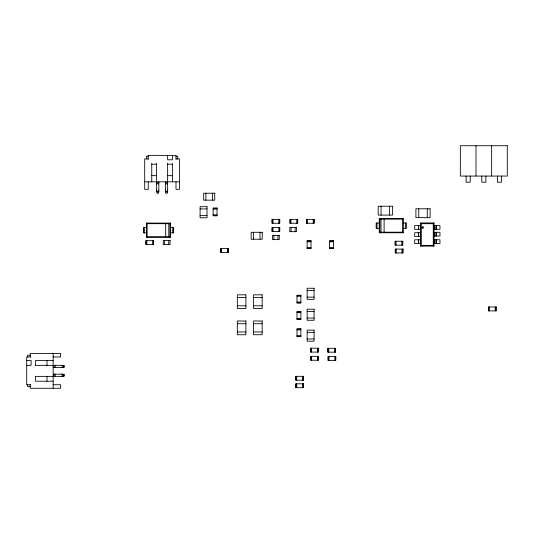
<?xml version="1.0" encoding="UTF-8"?>
<svg xmlns="http://www.w3.org/2000/svg" width="534" height="534" viewBox="0 0 534 534"><rect width="100%" height="100%" fill="white"/><g stroke="black" fill="none" stroke-linecap="round" stroke-linejoin="round"><path stroke-width="0.8" d="M158.812 190.211L158.371 191.98L157.049 191.98L156.609 190.211M158.812 181.84L158.812 191.539L158.371 193.301L157.049 193.301L156.609 191.539L156.609 163.27M167.629 190.211L167.189 191.98L165.86 191.98L165.42 190.211M167.629 163.27L167.629 191.539L167.189 193.301L165.86 193.301L165.42 191.539L165.42 181.84M146.516 237.323L147.11 236.729L169.939 236.729L170.533 237.323L170.533 223.085L146.516 223.085L146.516 237.323L170.533 237.323M146.516 223.085L147.11 223.686L169.939 223.686L170.533 223.085M379.26 232.777L379.854 232.183L402.689 232.183L403.283 232.777L403.283 218.546L379.26 218.546L379.26 232.777L403.283 232.777M379.26 218.546L379.854 219.14L402.689 219.14L403.283 218.546M434.015 246.134L433.268 245.386L433.268 223.699L434.015 222.952L420.558 222.952L420.558 246.134L434.015 246.134L434.015 222.952M420.558 246.134L421.306 245.386L421.306 223.699L420.558 222.952M61.523 367.552L63.292 367.112L63.292 365.79L61.523 365.349M53.153 367.552L62.845 367.552L64.614 367.112L64.614 365.79L62.845 365.349L35.404 365.349M61.523 376.37L63.292 375.929L63.292 374.608L61.523 374.167M35.404 376.37L62.845 376.37L64.614 375.929L64.614 374.608L62.845 374.167L53.153 374.167M148.232 156.268L146.47 156.268L146.47 158.912M176 156.268L177.769 156.268L177.769 158.912M148.232 158.912L144.701 158.912L144.701 189.33L148.232 189.33L148.232 181.84M176 158.912L179.531 158.912L179.531 189.33L176 189.33L176 181.84M151.756 164.205L156.609 164.205M167.629 164.205L172.475 164.205M151.756 175.666L156.609 175.666M167.629 175.666L172.475 175.666M144.701 181.84L179.531 181.84M156.609 182.721L158.812 182.721M165.42 182.721L167.629 182.721M156.609 183.823L158.812 183.823M165.42 183.823L167.629 183.823M156.609 191.539L158.812 191.539M165.42 191.539L167.629 191.539M213.146 208.3L217.031 208.3M200.09 208.914L207.012 208.914M213.146 209.028L217.031 209.028M213.146 214.862L217.031 214.862M200.09 215.562L207.012 215.562M213.146 215.589L217.031 215.589M379.26 222.992L376.156 222.992L376.156 228.332L379.26 228.332M403.283 222.992L406.387 222.992L406.387 228.332L403.283 228.332M421.306 223.699L433.268 223.699M434.015 225.575L439.969 225.575L439.969 229.313L434.015 229.313M146.516 227.537L143.406 227.537L143.406 232.877L146.516 232.877M170.533 227.537L173.643 227.537L173.643 232.877L170.533 232.877M143.406 230.207L144.067 230.207M172.983 230.207L173.643 230.207M434.015 232.303L439.969 232.303L439.969 236.041L434.015 236.041M434.015 239.779L439.969 239.779L439.969 243.517L434.015 243.517M307.117 241.054L311.008 241.054M329.551 241.054L333.436 241.054M307.117 241.782L311.008 241.782M329.551 241.782L333.436 241.782M421.306 245.386L433.268 245.386M307.117 247.609L311.008 247.609M329.551 247.609L333.436 247.609M307.117 248.343L311.008 248.343M329.551 248.343L333.436 248.343M307.15 290.469L314.079 290.469M296.997 295.482L300.882 295.482M296.997 296.21L300.882 296.21M307.15 297.118L314.079 297.118M237.33 297.578L245.914 297.578M253.577 297.565L262.167 297.565M296.997 302.044L300.882 302.044M296.997 302.771L300.882 302.771M237.33 305.822L245.914 305.822M253.577 305.808L262.167 305.808M307.15 311.402L314.079 311.402M296.997 311.929L300.882 311.929M296.997 312.664L300.882 312.664M307.15 318.05L314.079 318.05M296.997 318.491L300.882 318.491M296.997 319.225L300.882 319.225M237.33 323.744L245.914 323.744M253.577 323.731L262.167 323.731M296.997 329.131L300.882 329.131M296.997 329.858L300.882 329.858M237.33 331.994L245.914 331.994M253.577 331.974L262.167 331.974M307.15 332.335L314.079 332.335M296.997 335.692L300.882 335.692M296.997 336.42L300.882 336.42M307.15 338.983L314.079 338.983M30.224 355.21L27.581 355.21L27.581 356.972M30.705 356.972L26.7 356.972L26.7 384.747L30.705 384.747M53.153 356.972L60.642 356.972L60.642 353.448L30.224 353.448L30.224 356.972M26.7 360.503L31.105 360.503L31.105 365.349L26.7 365.349M53.153 360.503L35.518 360.503L35.518 365.349M53.153 381.223L35.518 381.223L35.518 376.37M53.153 384.747L60.642 384.747L60.642 388.271L30.224 388.271L30.224 384.747M30.224 386.509L27.581 386.509L27.581 384.747M501.519 176.06L501.519 182.201L497.434 182.201L497.434 176.06M495.926 306.99L495.926 310.875M495.198 306.99L495.198 310.875M491.647 145.729L491.647 176.06M489.364 306.99L489.364 310.875M488.637 306.99L488.637 310.875M485.867 176.06L485.867 182.201L481.781 182.201L481.781 176.06M475.994 145.729L475.994 176.06M470.214 176.06L470.214 182.201L466.129 182.201L466.129 176.06M436.185 225.575L436.185 229.313M436.185 232.303L436.185 236.041M436.185 239.779L436.185 243.517M436.111 225.575L436.078 229.313M436.078 232.303L436.111 236.041M436.078 239.779L436.111 243.517M434.342 225.575L434.342 229.313M434.342 232.303L434.342 236.041M434.342 239.779L434.342 243.517M434.089 225.575L434.089 229.313M434.089 232.303L434.089 236.041M434.089 239.779L434.089 243.517M427.28 208.781L427.28 217.658M420.305 225.575L420.305 229.313M420.305 232.677L420.305 236.415M420.305 239.779L420.305 243.517M418.756 208.781L418.756 217.658M418.536 225.575L418.569 229.313M418.536 232.677L418.569 236.415M418.569 239.779L418.536 243.517M418.462 225.575L418.462 229.313M418.462 232.677L418.462 236.415M418.462 239.779L418.462 243.517M405.506 222.992L405.506 228.332M402.689 219.14L402.689 232.183M402.763 249.084L402.763 252.969M402.583 241.248L402.583 245.133M402.035 249.084L402.035 252.969M401.848 241.248L401.848 245.133M396.201 249.084L396.201 252.969M396.021 241.248L396.021 245.133M395.474 249.084L395.474 252.969M395.293 241.248L395.293 245.133M389.586 206.211L389.586 215.095M384.1 219.14L384.1 232.183M381.062 206.211L381.062 215.095M381.009 219.14L381.009 232.183M379.854 219.14L379.854 232.183M377.037 222.992L377.037 228.332M335.559 356.505L335.559 360.39M335.305 348.275L335.305 352.166M334.831 356.505L334.831 360.39M334.578 348.275L334.578 352.166M328.997 356.505L328.997 360.39M328.75 348.275L328.75 352.166M328.27 356.505L328.27 360.39M328.016 348.275L328.016 352.166M318.191 356.338L318.191 360.223M318.11 348.195L318.11 352.08M317.376 348.195L317.376 352.08M317.463 356.338L317.463 360.223M313.932 219.374L313.932 223.259M313.198 219.374L313.198 223.259M311.629 356.338L311.629 360.223M311.549 348.195L311.549 352.08M310.815 348.195L310.815 352.08M310.901 356.338L310.901 360.223M307.37 219.374L307.37 223.259M306.643 219.374L306.643 223.259M303.285 376.323L303.285 380.215M303.285 383.799L303.285 387.691M302.558 376.323L302.558 380.215M302.558 383.799L302.558 387.691M297.478 219.374L297.478 223.259M296.75 219.374L296.75 223.259M296.73 376.323L296.73 380.215M296.73 383.799L296.73 387.691M295.996 376.323L295.996 380.215M295.996 383.799L295.996 387.691M295.175 227.451L295.175 231.676M291.117 227.451L291.117 231.676M290.917 219.374L290.917 223.259M290.189 219.374L290.189 223.259M279.536 219.374L279.536 223.259M279.536 227.597L279.536 231.482M278.808 219.374L278.808 223.259M278.808 227.597L278.808 231.482M277.907 235.394L277.907 239.619M273.855 235.394L273.855 239.619M272.974 219.374L272.974 223.259M272.974 227.597L272.974 231.482M272.247 219.374L272.247 223.259M272.247 227.597L272.247 231.482M260.018 232.283L260.018 239.212M253.37 232.283L253.37 239.212M228.198 248.57L228.198 252.462M227.471 248.57L227.471 252.462M221.637 248.57L221.637 252.462M220.909 248.57L220.909 252.462M212.545 193.228L212.545 200.157M205.897 193.228L205.897 200.157M176 159.392L176 155.387L148.232 155.387L148.232 159.392M172.762 227.537L172.762 232.877M172.475 155.387L172.475 159.799L167.629 159.799L167.629 155.387M172.475 163.497L172.475 181.84M169.939 223.686L169.939 236.729M168.784 223.686L168.784 236.729M168.697 240.4L168.697 244.625M165.694 223.686L165.694 236.729M164.646 240.4L164.646 244.625M153.392 240.674L153.392 244.559M152.664 240.674L152.664 244.559M151.756 163.497L151.756 181.84M147.11 223.686L147.11 236.729M146.83 240.674L146.83 244.559M146.102 240.674L146.102 244.559M144.287 227.537L144.287 232.877M62.845 365.349L62.845 367.552M62.845 374.167L62.845 376.37M55.135 365.349L55.135 367.552M55.135 374.167L55.135 376.37M54.034 365.349L54.034 367.552M54.034 374.167L54.034 376.37M53.153 353.448L53.153 388.271M46.979 360.503L46.979 365.349M46.979 376.37L46.979 381.223M507.3 145.729L460.341 145.729L460.341 176.06L507.3 176.06L507.3 145.729M214.761 193.228L203.681 193.228L203.681 200.157L214.761 200.157L214.761 193.228M392.43 206.211L378.219 206.211L378.219 215.095L392.43 215.095L392.43 206.211M207.012 206.698L200.09 206.698L200.09 217.779L207.012 217.779L207.012 206.698M217.031 208.053L213.146 208.053L213.146 215.829L217.031 215.829L217.031 208.053M430.124 208.781L415.913 208.781L415.913 217.658L430.124 217.658L430.124 208.781M279.783 219.374L272.006 219.374L272.006 223.259L279.783 223.259L279.783 219.374M297.725 219.374L289.949 219.374L289.949 223.259L297.725 223.259L297.725 219.374M314.172 219.374L306.396 219.374L306.396 223.259L314.172 223.259L314.172 219.374M420.632 225.575L414.678 225.575L414.678 229.313L420.632 229.313L420.632 225.575M296.524 227.451L289.768 227.451L289.768 231.676L296.524 231.676L296.524 227.451M279.783 227.597L272.006 227.597L272.006 231.482L279.783 231.482L279.783 227.597M262.234 232.283L251.154 232.283L251.154 239.212L262.234 239.212L262.234 232.283M420.632 232.677L414.678 232.677L414.678 236.415L420.632 236.415L420.632 232.677M279.262 235.394L272.5 235.394L272.5 239.619L279.262 239.619L279.262 235.394M420.632 239.779L414.678 239.779L414.678 243.517L420.632 243.517L420.632 239.779M170.052 240.4L163.291 240.4L163.291 244.625L170.052 244.625L170.052 240.4M153.632 240.674L145.855 240.674L145.855 244.559L153.632 244.559L153.632 240.674M311.008 240.807L307.117 240.807L307.117 248.584L311.008 248.584L311.008 240.807M333.436 240.807L329.551 240.807L329.551 248.584L333.436 248.584L333.436 240.807M402.823 241.248L395.047 241.248L395.047 245.133L402.823 245.133L402.823 241.248M228.445 248.57L220.669 248.57L220.669 252.462L228.445 252.462L228.445 248.57M403.003 249.084L395.233 249.084L395.233 252.969L403.003 252.969L403.003 249.084M314.079 288.253L307.15 288.253L307.15 299.334L314.079 299.334L314.079 288.253M245.914 294.828L237.33 294.828L237.33 308.572L245.914 308.572L245.914 294.828M262.167 294.815L253.577 294.815L253.577 308.559L262.167 308.559L262.167 294.815M300.882 295.242L296.997 295.242L296.997 303.018L300.882 303.018L300.882 295.242M496.166 306.99L488.39 306.99L488.39 310.875L496.166 310.875L496.166 306.99M314.079 309.186L307.15 309.186L307.15 320.267L314.079 320.267L314.079 309.186M300.882 311.689L296.997 311.689L296.997 319.466L300.882 319.466L300.882 311.689M262.167 320.987L253.577 320.987L253.577 334.725L262.167 334.725L262.167 320.987M245.914 321.001L237.33 321.001L237.33 334.738L245.914 334.738L245.914 321.001M300.882 328.884L296.997 328.884L296.997 336.66L300.882 336.66L300.882 328.884M314.079 330.119L307.15 330.119L307.15 341.199L314.079 341.199L314.079 330.119M318.351 348.195L310.574 348.195L310.574 352.08L318.351 352.08L318.351 348.195M335.552 348.275L327.776 348.275L327.776 352.166L335.552 352.166L335.552 348.275M318.438 356.338L310.661 356.338L310.661 360.223L318.438 360.223L318.438 356.338M335.806 356.505L328.03 356.505L328.03 360.39L335.806 360.39L335.806 356.505M303.532 376.323L295.756 376.323L295.756 380.215L303.532 380.215L303.532 376.323M303.532 383.799L295.756 383.799L295.756 387.691L303.532 387.691L303.532 383.799M422.427 228.091A0.748 0.748 0 0 0 423.549 227.444A0.748 0.748 0 0 0 422.427 226.796A0.748 0.748 0 0 0 422.427 228.091"/></g></svg>
